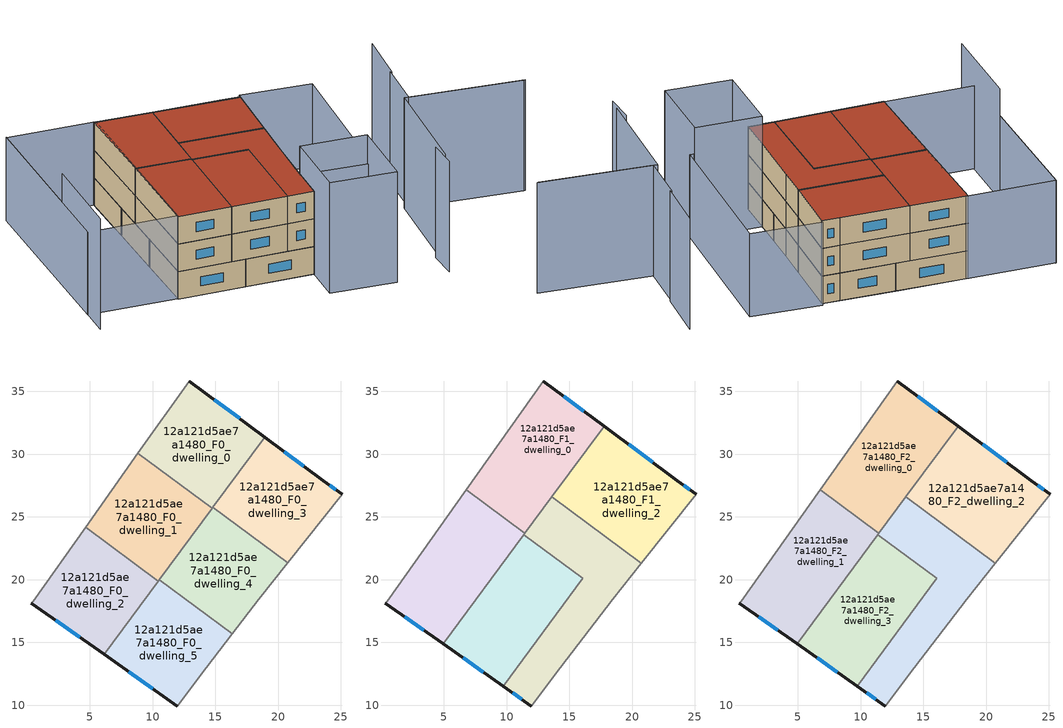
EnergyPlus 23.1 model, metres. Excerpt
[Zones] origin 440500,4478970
12a121d5ae7a1480_F0_dwelling_0
 floor ground (EU_floor_Construction): 14.75,25.68 18.95,31.36 12.92,35.83 8.83,30.07 z0
 wall outside (EU_wall_Construction): 12.92,35.83 18.95,31.36 z0:3
 wall to 12a121d5ae7a1480_F0_dwelling_1 (EU_wall_Construction): 14.75,25.68 8.83,30.07 z0:3
 wall adiabatic (EU_wall_Construction): 8.83,30.07 12.92,35.83 z0:3
 wall to 12a121d5ae7a1480_F0_dwelling_3 (EU_wall_Construction): 18.95,31.36 14.8,25.76 z0:3
 wall to 12a121d5ae7a1480_F0_dwelling_4 (EU_wall_Construction): 14.8,25.76 14.75,25.68 z0:3
 window (EU_Window_Construction): 14.93,34.34 16.93,32.86 z1:2
 ceiling adiabatic (EU_roof_Construction): 14.78,25.73 14.75,25.68 13.57,26.55 13.6,26.6 z3
12a121d5ae7a1480_F0_dwelling_1
 floor ground (EU_floor_Construction): 10.46,19.89 14.75,25.68 8.83,30.07 4.66,24.19 z0
 wall to 12a121d5ae7a1480_F0_dwelling_2 (EU_wall_Construction): 10.46,19.89 4.66,24.19 z0:3
 wall adiabatic (EU_wall_Construction): 4.66,24.19 8.83,30.07 z0:3
 wall to 12a121d5ae7a1480_F0_dwelling_4 (EU_wall_Construction): 14.75,25.68 10.54,19.99 z0:3
 wall to 12a121d5ae7a1480_F0_dwelling_5 (EU_wall_Construction): 10.54,19.99 10.46,19.89 z0:3
12a121d5ae7a1480_F0_dwelling_2
 floor ground (EU_floor_Construction): 6.14,14.05 10.46,19.89 4.66,24.19 0.48,18.29 0.35,18.12 z0
 wall outside (EU_wall_Construction): 6.14,14.05 0.35,18.12 z0:3
 wall adiabatic (EU_wall_Construction): 0.35,18.12 0.48,18.29 4.66,24.19 z0:3
 wall to 12a121d5ae7a1480_F0_dwelling_5 (EU_wall_Construction): 10.46,19.89 6.14,14.05 z0:3
 window (EU_Window_Construction): 4.2,15.41 2.28,16.76 z1:2
12a121d5ae7a1480_F0_dwelling_3
 floor ground (EU_floor_Construction): 20.78,21.34 25.11,26.81 23.61,27.9 18.95,31.36 14.8,25.76 z0
 wall outside (EU_wall_Construction): 18.95,31.36 23.61,27.9 25.11,26.81 z0:3
 wall adiabatic (EU_wall_Construction): 25.11,26.81 20.78,21.34 z0:3
 wall to 12a121d5ae7a1480_F0_dwelling_4 (EU_wall_Construction): 20.78,21.34 14.8,25.76 z0:3
 window (EU_Window_Construction): 20.51,30.2 22.05,29.06 / 24.11,27.54 24.6,27.18 z1:2
12a121d5ae7a1480_F0_dwelling_4
 floor ground (EU_floor_Construction): 18.48,18.43 20.78,21.34 14.8,25.76 10.54,19.99 16.36,15.68 z0
 wall adiabatic (EU_wall_Construction): 20.78,21.34 18.48,18.43 16.36,15.68 z0:3
 wall to 12a121d5ae7a1480_F0_dwelling_5 (EU_wall_Construction): 16.36,15.68 10.54,19.99 z0:3
12a121d5ae7a1480_F0_dwelling_5
 floor ground (EU_floor_Construction): 14.28,12.98 16.36,15.68 10.54,19.99 6.14,14.05 11.98,9.93 z0
 wall outside (EU_wall_Construction): 11.98,9.93 6.14,14.05 z0:3
 wall adiabatic (EU_wall_Construction): 16.36,15.68 14.28,12.98 11.98,9.93 z0:3
 window (EU_Window_Construction): 10.03,11.31 8.09,12.67 z1:2
12a121d5ae7a1480_F1_dwelling_0
 floor to 12a121d5ae7a1480_F0_dwelling_0 (EU_floor_Construction): 13.57,26.55 17.77,32.23 12.92,35.83 8.83,30.07 z3
 floor to 12a121d5ae7a1480_F0_dwelling_1 (EU_floor_Construction): 11.46,23.7 13.57,26.55 8.83,30.07 6.77,27.17 z3
 wall outside (EU_wall_Construction): 12.92,35.83 17.77,32.23 z3:6
 wall to 12a121d5ae7a1480_F1_dwelling_1 (EU_wall_Construction): 11.46,23.7 6.77,27.17 z3:6
 wall adiabatic (EU_wall_Construction): 6.77,27.17 12.92,35.83 z3:6
 wall to 12a121d5ae7a1480_F1_dwelling_2 (EU_wall_Construction): 17.77,32.23 13.6,26.6 z3:6
 wall to 12a121d5ae7a1480_F1_dwelling_4 (EU_wall_Construction): 13.6,26.6 11.46,23.7 z3:6
 window (EU_Window_Construction): 14.54,34.63 16.15,33.44 z4:5
12a121d5ae7a1480_F1_dwelling_1
 floor to 12a121d5ae7a1480_F0_dwelling_1 (EU_floor_Construction): 9.28,20.76 11.46,23.7 6.77,27.17 4.66,24.19 z3
 floor to 12a121d5ae7a1480_F0_dwelling_2 (EU_floor_Construction): 4.94,14.89 9.28,20.76 4.66,24.19 0.48,18.29 0.35,18.12 z3
 wall outside (EU_wall_Construction): 4.94,14.89 0.35,18.12 z3:6
 wall adiabatic (EU_wall_Construction): 0.35,18.12 0.48,18.29 6.77,27.17 z3:6
 wall to 12a121d5ae7a1480_F1_dwelling_3 (EU_wall_Construction): 11.38,23.59 4.94,14.89 z3:6
 wall to 12a121d5ae7a1480_F1_dwelling_4 (EU_wall_Construction): 11.46,23.7 11.38,23.59 z3:6
 window (EU_Window_Construction): 3.4,15.97 1.88,17.04 z4:5
12a121d5ae7a1480_F1_dwelling_2
 floor to 12a121d5ae7a1480_F0_dwelling_3 (EU_floor_Construction): 20.78,21.34 25.11,26.81 23.61,27.9 18.95,31.36 14.8,25.76 z3
 floor to 12a121d5ae7a1480_F0_dwelling_0 (EU_floor_Construction): 14.78,25.73 18.95,31.36 17.77,32.23 13.6,26.6 z3
 floor to 12a121d5ae7a1480_F0_dwelling_4 (EU_floor_Construction): 20.75,21.31 20.78,21.34 14.8,25.76 14.78,25.73 z3
 wall outside (EU_wall_Construction): 17.77,32.23 23.61,27.9 25.11,26.81 z3:6
 wall adiabatic (EU_wall_Construction): 25.11,26.81 20.75,21.31 z3:6
 wall to 12a121d5ae7a1480_F1_dwelling_4 (EU_wall_Construction): 20.75,21.31 13.6,26.6 z3:6
 window (EU_Window_Construction): 24.11,27.54 24.6,27.18 / 19.72,30.78 21.66,29.35 z4:5
12a121d5ae7a1480_F1_dwelling_3
 floor to 12a121d5ae7a1480_F0_dwelling_5 (EU_floor_Construction): 9.74,11.51 14.07,17.37 10.54,19.99 6.14,14.05 z3
 floor to 12a121d5ae7a1480_F0_dwelling_4 (EU_floor_Construction): 14.07,17.37 16.09,20.1 12.55,22.72 10.54,19.99 z3
 floor to 12a121d5ae7a1480_F0_dwelling_2 (EU_floor_Construction): 6.14,14.05 10.46,19.89 9.28,20.76 4.94,14.89 z3
 floor to 12a121d5ae7a1480_F0_dwelling_1 (EU_floor_Construction): 10.46,19.89 12.55,22.72 11.38,23.59 9.28,20.76 z3
 wall outside (EU_wall_Construction): 9.74,11.51 4.94,14.89 z3:6
 wall to 12a121d5ae7a1480_F1_dwelling_4 (EU_wall_Construction): 11.38,23.59 16.09,20.1 9.74,11.51 z3:6
 window (EU_Window_Construction): 8.13,12.64 6.54,13.76 z4:5
12a121d5ae7a1480_F1_dwelling_4
 floor to 12a121d5ae7a1480_F0_dwelling_4 (EU_floor_Construction): 18.48,18.43 20.75,21.31 14.78,25.73 12.55,22.72 16.09,20.1 14.07,17.37 16.36,15.68 z3
 floor to 12a121d5ae7a1480_F0_dwelling_5 (EU_floor_Construction): 14.28,12.98 16.36,15.68 14.07,17.37 9.74,11.51 11.98,9.93 z3
 floor to 12a121d5ae7a1480_F0_dwelling_1 (EU_floor_Construction): 12.55,22.72 14.75,25.68 13.57,26.55 11.38,23.59 z3
 floor adiabatic (EU_floor_Construction): 14.75,25.68 14.78,25.73 13.6,26.6 13.57,26.55 z3
 wall outside (EU_wall_Construction): 11.98,9.93 9.74,11.51 z3:6
 wall adiabatic (EU_wall_Construction): 20.75,21.31 18.48,18.43 14.28,12.98 11.98,9.93 z3:6
 window (EU_Window_Construction): 11.23,10.46 10.49,10.99 z4:5
12a121d5ae7a1480_F2_dwelling_0
 floor to 12a121d5ae7a1480_F1_dwelling_0 (EU_floor_Construction): 11.46,23.7 17.77,32.23 12.92,35.83 6.77,27.17 z6
 wall outside (EU_wall_Construction): 12.92,35.83 17.77,32.23 z6:9
 wall to 12a121d5ae7a1480_F2_dwelling_1 (EU_wall_Construction): 11.46,23.7 6.77,27.17 z6:9
 wall adiabatic (EU_wall_Construction): 6.77,27.17 12.92,35.83 z6:9
 wall to 12a121d5ae7a1480_F2_dwelling_2 (EU_wall_Construction): 17.77,32.23 13.6,26.6 z6:9
 wall to 12a121d5ae7a1480_F2_dwelling_4 (EU_wall_Construction): 13.6,26.6 11.46,23.7 z6:9
 window (EU_Window_Construction): 14.54,34.63 16.15,33.44 z7:8
 roof outside (EU_roof_Construction): 17.77,32.23 11.46,23.7 6.77,27.17 12.92,35.83 z9
12a121d5ae7a1480_F2_dwelling_1
 floor to 12a121d5ae7a1480_F1_dwelling_1 (EU_floor_Construction): 4.94,14.89 11.46,23.7 6.77,27.17 0.48,18.29 0.35,18.12 z6
 wall outside (EU_wall_Construction): 4.94,14.89 0.35,18.12 z6:9
 wall adiabatic (EU_wall_Construction): 0.35,18.12 0.48,18.29 6.77,27.17 z6:9
 wall to 12a121d5ae7a1480_F2_dwelling_3 (EU_wall_Construction): 11.38,23.59 4.94,14.89 z6:9
 wall to 12a121d5ae7a1480_F2_dwelling_4 (EU_wall_Construction): 11.46,23.7 11.38,23.59 z6:9
 window (EU_Window_Construction): 3.4,15.97 1.88,17.04 z7:8
 roof outside (EU_roof_Construction): 11.46,23.7 4.94,14.89 0.35,18.12 0.48,18.29 6.77,27.17 z9
12a121d5ae7a1480_F2_dwelling_2
 floor to 12a121d5ae7a1480_F1_dwelling_2 (EU_floor_Construction): 20.75,21.31 25.11,26.81 23.61,27.9 17.77,32.23 13.6,26.6 z6
 wall outside (EU_wall_Construction): 17.77,32.23 23.61,27.9 25.11,26.81 z6:9
 wall adiabatic (EU_wall_Construction): 25.11,26.81 20.75,21.31 z6:9
 wall to 12a121d5ae7a1480_F2_dwelling_4 (EU_wall_Construction): 20.75,21.31 13.6,26.6 z6:9
 window (EU_Window_Construction): 24.11,27.54 24.6,27.18 / 19.72,30.78 21.66,29.35 z7:8
 roof outside (EU_roof_Construction): 23.61,27.9 25.11,26.81 20.75,21.31 13.6,26.6 17.77,32.23 z9
12a121d5ae7a1480_F2_dwelling_3
 floor to 12a121d5ae7a1480_F1_dwelling_3 (EU_floor_Construction): 9.74,11.51 16.09,20.1 11.38,23.59 4.94,14.89 z6
 wall outside (EU_wall_Construction): 9.74,11.51 4.94,14.89 z6:9
 wall to 12a121d5ae7a1480_F2_dwelling_4 (EU_wall_Construction): 11.38,23.59 16.09,20.1 9.74,11.51 z6:9
 window (EU_Window_Construction): 8.13,12.64 6.54,13.76 z7:8
 roof outside (EU_roof_Construction): 16.09,20.1 9.74,11.51 4.94,14.89 11.38,23.59 z9
12a121d5ae7a1480_F2_dwelling_4
 floor to 12a121d5ae7a1480_F1_dwelling_4 (EU_floor_Construction): 14.28,12.98 18.48,18.43 20.75,21.31 13.6,26.6 11.38,23.59 16.09,20.1 9.74,11.51 11.98,9.93 z6
 wall outside (EU_wall_Construction): 11.98,9.93 9.74,11.51 z6:9
 wall adiabatic (EU_wall_Construction): 20.75,21.31 18.48,18.43 14.28,12.98 11.98,9.93 z6:9
 window (EU_Window_Construction): 11.23,10.46 10.49,10.99 z7:8
 roof outside (EU_roof_Construction): 20.75,21.31 18.48,18.43 14.28,12.98 11.98,9.93 9.74,11.51 16.09,20.1 11.38,23.59 13.6,26.6 z9
shading: 19.49,-0.8 21.24,1.9 / -3.02,29.3 -9.09,21 / 20.49,0.32 28.5,10.12 / 28.5,10.12 38.01,2.35 / 37.89,2.45 28.83,9.86 / 28.83,9.86 32.43,14.26 / 32.56,14.16 36.59,18.99 / 9.33,6.44 14.4,13.13 / 14.4,13.13 19.94,8.94 / 19.94,8.94 14.87,2.24 / 14.87,2.24 9.33,6.44 z0:12; 5.61,41.21 -3.04,29.31 / 14.21,13.03 25.3,27.05 / 25.3,27.05 31.15,22.43 / 31.15,22.43 20.06,8.41 / 20.06,8.41 14.21,13.03 / -7.13,23.68 5.54,41.2 / 5.54,41.2 13.1,35.73 / 13.1,35.73 0.43,18.22 / 0.43,18.22 -7.13,23.68 z0:9
[Building]
EU S2 Campaign: North Axis=0; Terrain=City; Solar Distribution=FullExterior
[Site:Location]
Madrid: Latitude=40.5; Longitude=-3.5; Time Zone=1; Elevation=609
[SizingPeriod:WeatherFileDays]
AnnualSizingPeriod: Begin Month=1; Begin Day of Month=1; End Month=12; End Day of Month=31; Day of Week for Start Day=Monday; Use Weather File Daylight Saving Period=No; Use Weather File Rain and Snow Indicators=No
[MATERIAL]
EU_InternalMass_Material: Roughness=MediumRough; Thickness=0.1; Conductivity=1; Density=1800; Specific Heat=900; Thermal Absorptance=0.9; Solar Absorptance=0.7; Visible Absorptance=0.7
[MATERIAL:NOMASS] Roughness=MediumRough; Thermal Absorptance=0.9; Solar Absorptance=0.7; Visible Absorptance=0.7
Name | Thermal Resistance
EU_wall_NoMass | 0.459673
EU_roof_NoMass | 0.495815
EU_floor_NoMass | 0.788942
[WINDOWMATERIAL:SIMPLEGLAZINGSYSTEM]
EU_Window_SimpleGlazing: UFactor=4.26103; Solar Heat Gain Coefficient=0.85; Visible Transmittance=0.85
[CONSTRUCTION]
EU_wall_Construction: EU_wall_NoMass
EU_roof_Construction: EU_roof_NoMass
EU_floor_Construction: EU_floor_NoMass
EU_InternalMass_Construction: EU_InternalMass_Material
EU_Window_Construction: EU_Window_SimpleGlazing
[ZONE] Type=1; Multiplier=1; Ceiling Height=autocalculate; Floor Area=autocalculate; Part of Total Floor Area=Yes
Name | Volume
12a121d5ae7a1480_F0_dwelling_0 | 157.644
12a121d5ae7a1480_F1_dwelling_0; 12a121d5ae7a1480_F2_dwelling_0 | 189.155
12a121d5ae7a1480_F0_dwelling_1 | 157.638
12a121d5ae7a1480_F1_dwelling_1; 12a121d5ae7a1480_F2_dwelling_1 | 189.16
12a121d5ae7a1480_F0_dwelling_2 | 157.652
12a121d5ae7a1480_F1_dwelling_2; 12a121d5ae7a1480_F2_dwelling_2; 12a121d5ae7a1480_F1_dwelling_3; 12a121d5ae7a1480_F2_dwelling_3 | 189.178
12a121d5ae7a1480_F0_dwelling_3 | 157.636
12a121d5ae7a1480_F0_dwelling_4 | 157.629
12a121d5ae7a1480_F1_dwelling_4; 12a121d5ae7a1480_F2_dwelling_4 | 189.186
12a121d5ae7a1480_F0_dwelling_5 | 157.645
[INTERNALMASS] Construction=EU_InternalMass_Construction
Name | Zone or ZoneList | Surface Area
12a121d5ae7a1480_F0_dwelling_0_EU_InternalMass | 12a121d5ae7a1480_F0_dwelling_0 | 52.5478
12a121d5ae7a1480_F0_dwelling_1_EU_InternalMass | 12a121d5ae7a1480_F0_dwelling_1 | 52.5459
12a121d5ae7a1480_F0_dwelling_2_EU_InternalMass | 12a121d5ae7a1480_F0_dwelling_2 | 52.5504
12a121d5ae7a1480_F0_dwelling_3_EU_InternalMass | 12a121d5ae7a1480_F0_dwelling_3 | 52.5453
12a121d5ae7a1480_F0_dwelling_4_EU_InternalMass | 12a121d5ae7a1480_F0_dwelling_4 | 52.5429
12a121d5ae7a1480_F0_dwelling_5_EU_InternalMass | 12a121d5ae7a1480_F0_dwelling_5 | 52.5483
12a121d5ae7a1480_F1_dwelling_0_EU_InternalMass | 12a121d5ae7a1480_F1_dwelling_0 | 63.0518
12a121d5ae7a1480_F1_dwelling_1_EU_InternalMass | 12a121d5ae7a1480_F1_dwelling_1 | 63.0534
12a121d5ae7a1480_F1_dwelling_2_EU_InternalMass | 12a121d5ae7a1480_F1_dwelling_2 | 63.0582
12a121d5ae7a1480_F1_dwelling_3_EU_InternalMass | 12a121d5ae7a1480_F1_dwelling_3 | 63.058
12a121d5ae7a1480_F1_dwelling_4_EU_InternalMass | 12a121d5ae7a1480_F1_dwelling_4 | 63.062
12a121d5ae7a1480_F2_dwelling_0_EU_InternalMass | 12a121d5ae7a1480_F2_dwelling_0 | 63.0518
12a121d5ae7a1480_F2_dwelling_1_EU_InternalMass | 12a121d5ae7a1480_F2_dwelling_1 | 63.0534
12a121d5ae7a1480_F2_dwelling_2_EU_InternalMass | 12a121d5ae7a1480_F2_dwelling_2 | 63.0582
12a121d5ae7a1480_F2_dwelling_3_EU_InternalMass | 12a121d5ae7a1480_F2_dwelling_3 | 63.058
12a121d5ae7a1480_F2_dwelling_4_EU_InternalMass | 12a121d5ae7a1480_F2_dwelling_4 | 63.062
[OTHEREQUIPMENT] Fuel Type=Electricity; Design Level Calculation Method=Watts/Area; Power per Zone Floor Area=1; Fraction Latent=0; Fraction Radiant=0; Fraction Lost=0; Carbon Dioxide Generation Rate=0; EndUse Subcategory=EU_Step8_InternalGains
Name | Zone or ZoneList or Space or SpaceList | Schedule
EU_Step8_InternalGain_12a121d5ae7a1480_F0_dwelling_0_f000 | 12a121d5ae7a1480_F0_dwelling_0 | EU_Step8_GainSchedule_12a121d5ae7a1480_F0_dwelling_0_f000
EU_Step8_InternalGain_12a121d5ae7a1480_F0_dwelling_1_f000 | 12a121d5ae7a1480_F0_dwelling_1 | EU_Step8_GainSchedule_12a121d5ae7a1480_F0_dwelling_1_f000
EU_Step8_InternalGain_12a121d5ae7a1480_F0_dwelling_2_f000 | 12a121d5ae7a1480_F0_dwelling_2 | EU_Step8_GainSchedule_12a121d5ae7a1480_F0_dwelling_2_f000
EU_Step8_InternalGain_12a121d5ae7a1480_F0_dwelling_3_f000 | 12a121d5ae7a1480_F0_dwelling_3 | EU_Step8_GainSchedule_12a121d5ae7a1480_F0_dwelling_3_f000
EU_Step8_InternalGain_12a121d5ae7a1480_F0_dwelling_4_f000 | 12a121d5ae7a1480_F0_dwelling_4 | EU_Step8_GainSchedule_12a121d5ae7a1480_F0_dwelling_4_f000
EU_Step8_InternalGain_12a121d5ae7a1480_F0_dwelling_5_f000 | 12a121d5ae7a1480_F0_dwelling_5 | EU_Step8_GainSchedule_12a121d5ae7a1480_F0_dwelling_5_f000
EU_Step8_InternalGain_12a121d5ae7a1480_F1_dwelling_0_f000 | 12a121d5ae7a1480_F1_dwelling_0 | EU_Step8_GainSchedule_12a121d5ae7a1480_F1_dwelling_0_f000
EU_Step8_InternalGain_12a121d5ae7a1480_F1_dwelling_1_f000 | 12a121d5ae7a1480_F1_dwelling_1 | EU_Step8_GainSchedule_12a121d5ae7a1480_F1_dwelling_1_f000
EU_Step8_InternalGain_12a121d5ae7a1480_F1_dwelling_2_f000 | 12a121d5ae7a1480_F1_dwelling_2 | EU_Step8_GainSchedule_12a121d5ae7a1480_F1_dwelling_2_f000
EU_Step8_InternalGain_12a121d5ae7a1480_F1_dwelling_3_f000 | 12a121d5ae7a1480_F1_dwelling_3 | EU_Step8_GainSchedule_12a121d5ae7a1480_F1_dwelling_3_f000
EU_Step8_InternalGain_12a121d5ae7a1480_F1_dwelling_4_f000 | 12a121d5ae7a1480_F1_dwelling_4 | EU_Step8_GainSchedule_12a121d5ae7a1480_F1_dwelling_4_f000
EU_Step8_InternalGain_12a121d5ae7a1480_F2_dwelling_0_f000 | 12a121d5ae7a1480_F2_dwelling_0 | EU_Step8_GainSchedule_12a121d5ae7a1480_F2_dwelling_0_f000
EU_Step8_InternalGain_12a121d5ae7a1480_F2_dwelling_1_f000 | 12a121d5ae7a1480_F2_dwelling_1 | EU_Step8_GainSchedule_12a121d5ae7a1480_F2_dwelling_1_f000
EU_Step8_InternalGain_12a121d5ae7a1480_F2_dwelling_2_f000 | 12a121d5ae7a1480_F2_dwelling_2 | EU_Step8_GainSchedule_12a121d5ae7a1480_F2_dwelling_2_f000
EU_Step8_InternalGain_12a121d5ae7a1480_F2_dwelling_3_f000 | 12a121d5ae7a1480_F2_dwelling_3 | EU_Step8_GainSchedule_12a121d5ae7a1480_F2_dwelling_3_f000
EU_Step8_InternalGain_12a121d5ae7a1480_F2_dwelling_4_f000 | 12a121d5ae7a1480_F2_dwelling_4 | EU_Step8_GainSchedule_12a121d5ae7a1480_F2_dwelling_4_f000
[ZONEVENTILATION:DESIGNFLOWRATE] Schedule=EU_AlwaysOn; Design Flow Rate Calculation Method=AirChanges/Hour; Air Changes per Hour=0.719161; Ventilation Type=Natural; Fan Pressure Rise=0; Fan Total Efficiency=1; Constant Term Coefficient=1; Temperature Term Coefficient=0; Velocity Term Coefficient=0; Velocity Squared Term Coefficient=0; Minimum Indoor Temperature=-100; Maximum Indoor Temperature=100; Delta Temperature=-100; Minimum Outdoor Temperature=-100; Maximum Outdoor Temperature=100; Maximum Wind Speed=40
Name | Zone or ZoneList or Space or SpaceList
EU_ConstantAir_12a121d5ae7a1480_F0_dwelling_0 | 12a121d5ae7a1480_F0_dwelling_0
EU_ConstantAir_12a121d5ae7a1480_F0_dwelling_1 | 12a121d5ae7a1480_F0_dwelling_1
EU_ConstantAir_12a121d5ae7a1480_F0_dwelling_2 | 12a121d5ae7a1480_F0_dwelling_2
EU_ConstantAir_12a121d5ae7a1480_F0_dwelling_3 | 12a121d5ae7a1480_F0_dwelling_3
EU_ConstantAir_12a121d5ae7a1480_F0_dwelling_4 | 12a121d5ae7a1480_F0_dwelling_4
EU_ConstantAir_12a121d5ae7a1480_F0_dwelling_5 | 12a121d5ae7a1480_F0_dwelling_5
EU_ConstantAir_12a121d5ae7a1480_F1_dwelling_0 | 12a121d5ae7a1480_F1_dwelling_0
EU_ConstantAir_12a121d5ae7a1480_F1_dwelling_1 | 12a121d5ae7a1480_F1_dwelling_1
EU_ConstantAir_12a121d5ae7a1480_F1_dwelling_2 | 12a121d5ae7a1480_F1_dwelling_2
EU_ConstantAir_12a121d5ae7a1480_F1_dwelling_3 | 12a121d5ae7a1480_F1_dwelling_3
EU_ConstantAir_12a121d5ae7a1480_F1_dwelling_4 | 12a121d5ae7a1480_F1_dwelling_4
EU_ConstantAir_12a121d5ae7a1480_F2_dwelling_0 | 12a121d5ae7a1480_F2_dwelling_0
EU_ConstantAir_12a121d5ae7a1480_F2_dwelling_1 | 12a121d5ae7a1480_F2_dwelling_1
EU_ConstantAir_12a121d5ae7a1480_F2_dwelling_2 | 12a121d5ae7a1480_F2_dwelling_2
EU_ConstantAir_12a121d5ae7a1480_F2_dwelling_3 | 12a121d5ae7a1480_F2_dwelling_3
EU_ConstantAir_12a121d5ae7a1480_F2_dwelling_4 | 12a121d5ae7a1480_F2_dwelling_4
[HVACTEMPLATE:THERMOSTAT] Constant Heating Setpoint=20; Constant Cooling Setpoint=50
EU_HeatOnly_12a121d5ae7a1480_F0_dwelling_0; EU_HeatOnly_12a121d5ae7a1480_F0_dwelling_1; EU_HeatOnly_12a121d5ae7a1480_F0_dwelling_2; EU_HeatOnly_12a121d5ae7a1480_F0_dwelling_3; EU_HeatOnly_12a121d5ae7a1480_F0_dwelling_4; EU_HeatOnly_12a121d5ae7a1480_F0_dwelling_5; EU_HeatOnly_12a121d5ae7a1480_F1_dwelling_0; EU_HeatOnly_12a121d5ae7a1480_F1_dwelling_1; EU_HeatOnly_12a121d5ae7a1480_F1_dwelling_2; EU_HeatOnly_12a121d5ae7a1480_F1_dwelling_3; EU_HeatOnly_12a121d5ae7a1480_F1_dwelling_4; EU_HeatOnly_12a121d5ae7a1480_F2_dwelling_0; EU_HeatOnly_12a121d5ae7a1480_F2_dwelling_1; EU_HeatOnly_12a121d5ae7a1480_F2_dwelling_2; EU_HeatOnly_12a121d5ae7a1480_F2_dwelling_3; EU_HeatOnly_12a121d5ae7a1480_F2_dwelling_4
[HVACTEMPLATE:ZONE:IDEALLOADSAIRSYSTEM] System Availability Schedule=EU_AlwaysOn; Maximum Heating Supply Air Temperature=50; Minimum Cooling Supply Air Temperature=13; Maximum Heating Supply Air Humidity Ratio=0.0156; Minimum Cooling Supply Air Humidity Ratio=0.0077; Heating Limit=NoLimit; Cooling Limit=NoLimit; Heating Availability Schedule=EU_AlwaysOn; Cooling Availability Schedule=EU_CoolingOff; Dehumidification Control Type=ConstantSensibleHeatRatio; Cooling Sensible Heat Ratio=0.7; Dehumidification Setpoint=60; Humidification Control Type=None; Humidification Setpoint=30; Outdoor Air Method=None; Outdoor Air Flow Rate per Person=0.00944; Outdoor Air Flow Rate per Zone Floor Area=0; Outdoor Air Flow Rate per Zone=0; Demand Controlled Ventilation Type=None; Outdoor Air Economizer Type=NoEconomizer; Heat Recovery Type=None; Sensible Heat Recovery Effectiveness=0.7; Latent Heat Recovery Effectiveness=0.65
Name | Template Thermostat
12a121d5ae7a1480_F0_dwelling_0 | EU_HeatOnly_12a121d5ae7a1480_F0_dwelling_0
12a121d5ae7a1480_F0_dwelling_1 | EU_HeatOnly_12a121d5ae7a1480_F0_dwelling_1
12a121d5ae7a1480_F0_dwelling_2 | EU_HeatOnly_12a121d5ae7a1480_F0_dwelling_2
12a121d5ae7a1480_F0_dwelling_3 | EU_HeatOnly_12a121d5ae7a1480_F0_dwelling_3
12a121d5ae7a1480_F0_dwelling_4 | EU_HeatOnly_12a121d5ae7a1480_F0_dwelling_4
12a121d5ae7a1480_F0_dwelling_5 | EU_HeatOnly_12a121d5ae7a1480_F0_dwelling_5
12a121d5ae7a1480_F1_dwelling_0 | EU_HeatOnly_12a121d5ae7a1480_F1_dwelling_0
12a121d5ae7a1480_F1_dwelling_1 | EU_HeatOnly_12a121d5ae7a1480_F1_dwelling_1
12a121d5ae7a1480_F1_dwelling_2 | EU_HeatOnly_12a121d5ae7a1480_F1_dwelling_2
12a121d5ae7a1480_F1_dwelling_3 | EU_HeatOnly_12a121d5ae7a1480_F1_dwelling_3
12a121d5ae7a1480_F1_dwelling_4 | EU_HeatOnly_12a121d5ae7a1480_F1_dwelling_4
12a121d5ae7a1480_F2_dwelling_0 | EU_HeatOnly_12a121d5ae7a1480_F2_dwelling_0
12a121d5ae7a1480_F2_dwelling_1 | EU_HeatOnly_12a121d5ae7a1480_F2_dwelling_1
12a121d5ae7a1480_F2_dwelling_2 | EU_HeatOnly_12a121d5ae7a1480_F2_dwelling_2
12a121d5ae7a1480_F2_dwelling_3 | EU_HeatOnly_12a121d5ae7a1480_F2_dwelling_3
12a121d5ae7a1480_F2_dwelling_4 | EU_HeatOnly_12a121d5ae7a1480_F2_dwelling_4
[SIZING:ZONE] Zone Cooling Design Supply Air Temperature Input Method=SupplyAirTemperature; Zone Cooling Design Supply Air Temperature=13; Zone Heating Design Supply Air Temperature Input Method=SupplyAirTemperature; Zone Heating Design Supply Air Temperature=50; Zone Cooling Design Supply Air Humidity Ratio=0.008; Zone Heating Design Supply Air Humidity Ratio=0.008; Cooling Design Air Flow Method=DesignDay; Cooling Design Air Flow Rate=0; Cooling Minimum Air Flow per Zone Floor Area=0.000762; Cooling Minimum Air Flow=0; Cooling Minimum Air Flow Fraction=0.2; Heating Design Air Flow Method=DesignDay; Heating Design Air Flow Rate=0; Heating Maximum Air Flow per Zone Floor Area=0.002032; Heating Maximum Air Flow=0.141576; Heating Maximum Air Flow Fraction=0.3; Account for Dedicated Outdoor Air System=No; Dedicated Outdoor Air System Control Strategy=NeutralSupplyAir; Dedicated Outdoor Air Low Setpoint Temperature for Design=autosize; Dedicated Outdoor Air High Setpoint Temperature for Design=autosize; Zone Load Sizing Method=Sensible Load Only No Latent Load; Zone Latent Cooling Design Supply Air Humidity Ratio Input Method=HumidityRatioDifference; Zone Cooling Design Supply Air Humidity Ratio Difference=0.005; Zone Latent Heating Design Supply Air Humidity Ratio Input Method=HumidityRatioDifference; Zone Humidification Design Supply Air Humidity Ratio Difference=0.005
12a121d5ae7a1480_F0_dwelling_0; 12a121d5ae7a1480_F0_dwelling_1; 12a121d5ae7a1480_F0_dwelling_2; 12a121d5ae7a1480_F0_dwelling_3; 12a121d5ae7a1480_F0_dwelling_4; 12a121d5ae7a1480_F0_dwelling_5; 12a121d5ae7a1480_F1_dwelling_0; 12a121d5ae7a1480_F1_dwelling_1; 12a121d5ae7a1480_F1_dwelling_2; 12a121d5ae7a1480_F1_dwelling_3; 12a121d5ae7a1480_F1_dwelling_4; 12a121d5ae7a1480_F2_dwelling_0; 12a121d5ae7a1480_F2_dwelling_1; 12a121d5ae7a1480_F2_dwelling_2; 12a121d5ae7a1480_F2_dwelling_3; 12a121d5ae7a1480_F2_dwelling_4
[SCHEDULE:CONSTANT]
Name | Hourly Value
EU_AlwaysOn | 1
EU_CoolingOff | 0
[SCHEDULE:FILE] Column Number=1; Rows to Skip at Top=0; Number of Hours of Data=8760; Column Separator=Comma; Interpolate to Timestep=No; Minutes per Item=60; Adjust Schedule for Daylight Savings=Yes
Name | File
EU_Step8_GainSchedule_12a121d5ae7a1480_F0_dwelling_0_f000 | ../../schedules/12a121d5ae7a1480/12a121d5ae7a1480_F0_dwelling_0_f000_gain.csv
EU_Step8_GainSchedule_12a121d5ae7a1480_F0_dwelling_1_f000 | ../../schedules/12a121d5ae7a1480/12a121d5ae7a1480_F0_dwelling_1_f000_gain.csv
EU_Step8_GainSchedule_12a121d5ae7a1480_F0_dwelling_2_f000 | ../../schedules/12a121d5ae7a1480/12a121d5ae7a1480_F0_dwelling_2_f000_gain.csv
EU_Step8_GainSchedule_12a121d5ae7a1480_F0_dwelling_3_f000 | ../../schedules/12a121d5ae7a1480/12a121d5ae7a1480_F0_dwelling_3_f000_gain.csv
EU_Step8_GainSchedule_12a121d5ae7a1480_F0_dwelling_4_f000 | ../../schedules/12a121d5ae7a1480/12a121d5ae7a1480_F0_dwelling_4_f000_gain.csv
EU_Step8_GainSchedule_12a121d5ae7a1480_F0_dwelling_5_f000 | ../../schedules/12a121d5ae7a1480/12a121d5ae7a1480_F0_dwelling_5_f000_gain.csv
EU_Step8_GainSchedule_12a121d5ae7a1480_F1_dwelling_0_f000 | ../../schedules/12a121d5ae7a1480/12a121d5ae7a1480_F1_dwelling_0_f000_gain.csv
EU_Step8_GainSchedule_12a121d5ae7a1480_F1_dwelling_1_f000 | ../../schedules/12a121d5ae7a1480/12a121d5ae7a1480_F1_dwelling_1_f000_gain.csv
EU_Step8_GainSchedule_12a121d5ae7a1480_F1_dwelling_2_f000 | ../../schedules/12a121d5ae7a1480/12a121d5ae7a1480_F1_dwelling_2_f000_gain.csv
EU_Step8_GainSchedule_12a121d5ae7a1480_F1_dwelling_3_f000 | ../../schedules/12a121d5ae7a1480/12a121d5ae7a1480_F1_dwelling_3_f000_gain.csv
EU_Step8_GainSchedule_12a121d5ae7a1480_F1_dwelling_4_f000 | ../../schedules/12a121d5ae7a1480/12a121d5ae7a1480_F1_dwelling_4_f000_gain.csv
EU_Step8_GainSchedule_12a121d5ae7a1480_F2_dwelling_0_f000 | ../../schedules/12a121d5ae7a1480/12a121d5ae7a1480_F2_dwelling_0_f000_gain.csv
EU_Step8_GainSchedule_12a121d5ae7a1480_F2_dwelling_1_f000 | ../../schedules/12a121d5ae7a1480/12a121d5ae7a1480_F2_dwelling_1_f000_gain.csv
EU_Step8_GainSchedule_12a121d5ae7a1480_F2_dwelling_2_f000 | ../../schedules/12a121d5ae7a1480/12a121d5ae7a1480_F2_dwelling_2_f000_gain.csv
EU_Step8_GainSchedule_12a121d5ae7a1480_F2_dwelling_3_f000 | ../../schedules/12a121d5ae7a1480/12a121d5ae7a1480_F2_dwelling_3_f000_gain.csv
EU_Step8_GainSchedule_12a121d5ae7a1480_F2_dwelling_4_f000 | ../../schedules/12a121d5ae7a1480/12a121d5ae7a1480_F2_dwelling_4_f000_gain.csv
